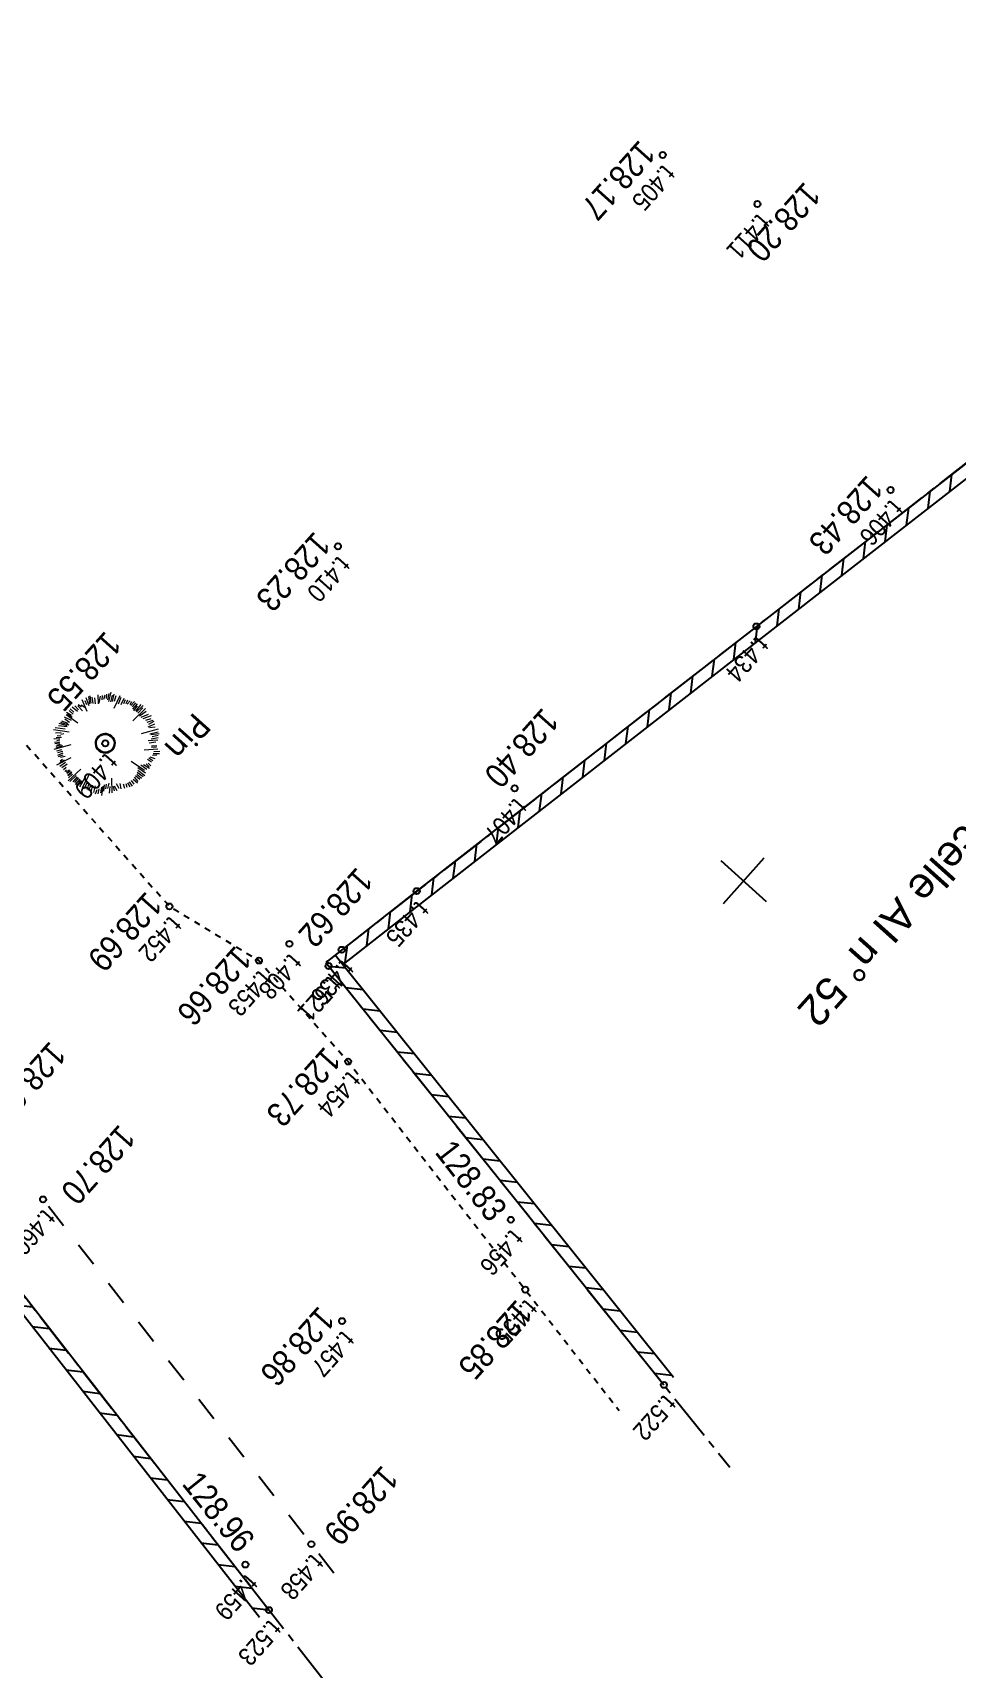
# Model space of a CAD drawing. Header units: metres. Extents: x -2858 to 512, y -1995 to 1252.
# Drawn here: x -2119.74 to -2104.62, y -1630.79 to -1604.01 of the extents above; entities that cross this region are included whole.
import ezdxf
from ezdxf.enums import TextEntityAlignment as Align

# ---------------------------------------------------------------- set-up
doc = ezdxf.new("R2010")
doc.units = ezdxf.units.M
doc.header["$PDMODE"] = 33
doc.header["$PDSIZE"] = 0.1
for name, pattern in [('AXES2', [28.575, 19.05, -3.175, 3.175, -3.175]), ('CACHE', [0.375, 0.25, -0.125]), ('Grille', [0.8, 0.4, -0.4])]:
    doc.linetypes.add(name, pattern=pattern)
for name, color, linetype in [('Calque commun', 7, 'Continuous'), ('Calque19', 7, 'Continuous'), ('Carroyage(2)_Croix', 7, 'Continuous'), ('Chemin', 45, 'CACHE'), ('Lignes Blanches Voirie', 7, 'CACHE'), ('Limites', 1, 'AXES2'), ('Murs', 7, 'Continuous'), ('Murs Hachures', 7, 'Continuous'), ('Points Topo', 7, 'Continuous'), ('Points Topo Altitude', 7, 'Continuous'), ('Points Topo Matricule', 252, 'Continuous'), ('Textes', 7, 'Continuous'), ('Végétation', 102, 'Continuous')]:
    doc.layers.add(name, color=color, linetype=linetype)
doc.styles.add('Pts Topo SPE', font='', dxfattribs={"width": 0.9})
doc.styles.get("Standard").update_dxf_attribs({"font": 'arial.ttf'})
doc.styles.add('Trebuchet MS', font='trebucit.ttf', dxfattribs={"height": 0.405148})
doc.styles.get('Pts Topo SPE').set_extended_font_data('Titillium Web Light')

# ---------------------------------------------------------------- blocks, each defined once
blk = doc.blocks.new('PointTopo_SPE')
at = {"layer": 'Calque commun', "color": 1, "linetype": 'ByBlock', "lineweight": -2}
blk.add_point((0, 0), dxfattribs=at)
blk = doc.blocks.new('Block418')
at = {"layer": 'Calque19', "color": 34, "linetype": 'Continuous', "lineweight": 9, "true_color": 0x994c00, "flags": 128}
for points in [[(-0.161, 0), (-0.161, 0, 1), (0.161, 0), (0.161, 0, 1), (-0.161, 0), (-0.161, 0)], [(0.144, 0), (0.144, 0, -1), (-0.144, 0), (-0.144, 0, -1), (0.144, 0), (0.144, 0)]]:
    blk.add_lwpolyline(points, format="xyb", dxfattribs=at)
blk = doc.blocks.new('SPE34')
at = {"layer": 'Calque19', "color": 102, "linetype": 'Continuous', "lineweight": 9}
for p, q in [((-0.177, 0.812), (-0.155, 0.702)), ((-0.076, 0.814), (-0.054, 0.664)), ((-0.037, 0.835), (-0.024, 0.694)), ((-0.006, 0.825), (0.006, 0.705)), ((0.034, 0.826), (0.035, 0.725)), ((0.064, 0.816), (0.065, 0.726)), ((0.104, 0.817), (0.096, 0.726)), ((0.134, 0.827), (0.135, 0.737)), ((-0.703, 0.552), (-0.601, 0.464)), ((-0.673, 0.563), (-0.592, 0.504)), ((-0.643, 0.583), (-0.552, 0.515)), ((-0.614, 0.604), (-0.502, 0.496)), ((-0.564, 0.605), (-0.482, 0.536)), ((-0.534, 0.655), (-0.473, 0.596)), ((-0.515, 0.666), (-0.453, 0.607)), ((-0.505, 0.706), (-0.342, 0.548)), ((-0.496, 0.756), (-0.425, 0.687)), ((-0.467, 0.777), (-0.395, 0.698)), ((-0.416, 0.758), (-0.365, 0.708)), ((-0.356, 0.779), (-0.325, 0.699)), ((-0.306, 0.77), (-0.295, 0.69)), ((-0.276, 0.77), (-0.265, 0.69)), ((-0.226, 0.801), (-0.225, 0.741)), ((-0.196, 0.792), (-0.195, 0.721)), ((-0.136, 0.793), (-0.124, 0.673)), ((-0.096, 0.773), (-0.061, 0.513)), ((0.184, 0.798), (0.166, 0.728)), ((0.225, 0.799), (0.206, 0.718)), ((0.255, 0.779), (0.236, 0.709)), ((0.296, 0.75), (0.266, 0.699)), ((0.336, 0.731), (0.297, 0.67)), ((0.377, 0.691), (0.328, 0.62)), ((0.528, 0.624), (0.351, 0.46)), ((0.397, 0.661), (0.369, 0.581)), ((0.448, 0.662), (0.419, 0.582)), ((0.478, 0.633), (0.439, 0.572)), ((0.559, 0.594), (0.47, 0.532)), ((-0.799, 0.33), (-0.708, 0.281)), ((-0.798, 0.29), (-0.717, 0.241)), ((-0.794, 0.354), (-0.702, 0.319)), ((-0.77, 0.391), (-0.659, 0.342)), ((-0.752, 0.491), (-0.509, 0.335)), ((-0.741, 0.431), (-0.67, 0.372)), ((-0.712, 0.522), (-0.601, 0.444)), ((0.52, 0.523), (0.441, 0.482)), ((0.551, 0.504), (0.481, 0.462)), ((0.601, 0.504), (0.512, 0.443)), ((0.671, 0.526), (0.542, 0.443)), ((0.651, 0.485), (0.572, 0.434)), ((0.692, 0.466), (0.622, 0.425)), ((0.723, 0.396), (0.624, 0.344)), ((0.744, 0.356), (0.645, 0.305)), ((0.722, 0.436), (0.653, 0.405)), ((0.755, 0.307), (0.675, 0.285)), ((0.755, 0.286), (0.676, 0.245)), ((-0.874, 0.048), (-0.724, 0.04)), ((-0.865, 0.108), (-0.574, 0.093)), ((-0.863, 0.008), (-0.723, 0.02)), ((-0.844, 0.068), (-0.724, 0.07)), ((-0.838, 0.259), (-0.706, 0.191)), ((-0.836, 0.149), (-0.705, 0.121)), ((-0.817, 0.209), (-0.706, 0.151)), ((0.787, 0.207), (0.537, 0.142)), ((0.808, 0.167), (0.658, 0.134)), ((0.776, 0.237), (0.676, 0.205)), ((0.828, 0.127), (0.708, 0.125)), ((0.829, 0.087), (0.709, 0.085)), ((0.81, 0.057), (0.709, 0.055)), ((0.82, 0.027), (0.71, 0.025)), ((0.798, 0.117), (0.718, 0.105)), ((-0.832, -0.042), (-0.712, -0.04)), ((-0.831, -0.102), (-0.741, -0.1)), ((-0.822, -0.072), (-0.742, -0.07)), ((-0.803, -0.021), (-0.703, -0.009)), ((-0.791, -0.131), (-0.741, -0.12)), ((-0.79, -0.161), (-0.72, -0.16)), ((-0.769, -0.201), (-0.71, -0.18)), ((-0.749, -0.231), (-0.679, -0.21)), ((-0.748, -0.261), (-0.639, -0.229)), ((0.787, -0.355), (0.545, -0.259)), ((0.862, -0.043), (0.58, -0.018)), ((0.765, -0.265), (0.665, -0.237)), ((0.851, -0.013), (0.71, -0.005)), ((0.793, -0.114), (0.712, -0.096)), ((0.783, -0.144), (0.713, -0.126)), ((0.774, -0.165), (0.713, -0.146)), ((0.775, -0.225), (0.714, -0.216)), ((0.822, -0.074), (0.732, -0.065)), ((0.802, -0.104), (0.732, -0.085)), ((0.784, -0.185), (0.744, -0.185)), ((-0.737, -0.341), (-0.518, -0.277)), ((-0.727, -0.311), (-0.618, -0.269)), ((-0.696, -0.39), (-0.606, -0.349)), ((-0.695, -0.431), (-0.586, -0.369)), ((-0.684, -0.491), (-0.545, -0.418)), ((-0.665, -0.44), (-0.566, -0.388)), ((-0.644, -0.5), (-0.555, -0.448)), ((-0.613, -0.519), (-0.554, -0.478)), ((-0.583, -0.529), (-0.514, -0.498)), ((-0.553, -0.559), (-0.493, -0.517)), ((-0.522, -0.578), (-0.423, -0.516)), ((-0.511, -0.618), (-0.403, -0.516)), ((0.63, -0.559), (0.387, -0.402)), ((0.59, -0.549), (0.489, -0.491)), ((0.57, -0.57), (0.489, -0.521)), ((0.619, -0.509), (0.548, -0.46)), ((0.629, -0.478), (0.558, -0.429)), ((0.658, -0.448), (0.578, -0.409)), ((0.657, -0.397), (0.596, -0.348)), ((0.668, -0.427), (0.597, -0.388)), ((0.727, -0.346), (0.646, -0.317)), ((0.707, -0.357), (0.657, -0.347)), ((0.776, -0.305), (0.665, -0.277)), ((-0.441, -0.627), (-0.372, -0.556)), ((-0.42, -0.667), (-0.352, -0.585)), ((-0.41, -0.707), (-0.331, -0.615)), ((-0.389, -0.716), (-0.311, -0.625)), ((-0.349, -0.736), (-0.281, -0.614)), ((-0.299, -0.715), (-0.27, -0.654)), ((-0.278, -0.765), (-0.191, -0.572)), ((-0.209, -0.713), (-0.22, -0.643)), ((-0.178, -0.753), (-0.189, -0.693)), ((-0.158, -0.743), (-0.15, -0.632)), ((-0.127, -0.782), (-0.119, -0.692)), ((-0.087, -0.801), (-0.089, -0.691)), ((-0.037, -0.801), (-0.038, -0.72)), ((-0.007, -0.8), (-0.008, -0.71)), ((0.043, -0.809), (0.022, -0.719)), ((0.053, -0.779), (0.041, -0.689)), ((0.073, -0.789), (0.049, -0.558)), ((0.123, -0.788), (0.091, -0.668)), ((0.143, -0.757), (0.131, -0.667)), ((0.203, -0.777), (0.161, -0.677)), ((0.233, -0.776), (0.171, -0.647)), ((0.264, -0.786), (0.201, -0.666)), ((0.293, -0.765), (0.211, -0.646)), ((0.394, -0.783), (0.25, -0.565)), ((0.354, -0.784), (0.261, -0.645)), ((0.371, -0.643), (0.331, -0.614)), ((0.413, -0.723), (0.351, -0.654)), ((0.432, -0.672), (0.391, -0.623)), ((0.462, -0.662), (0.401, -0.603)), ((0.502, -0.681), (0.441, -0.602)), ((0.491, -0.621), (0.451, -0.592)), ((0.541, -0.63), (0.48, -0.571)), ((0.551, -0.61), (0.49, -0.561)), ((0.55, -0.57), (0.5, -0.541))]:
    blk.add_line(p, q, dxfattribs=at)
at = {"layer": 'Calque19', "color": 34, "linetype": 'Continuous', "lineweight": 9}
for radius in [0.161, 0.144]:
    blk.add_arc((0, 0), radius, 0, 359.9994, dxfattribs=at)
at = {"layer": 'Calque19', "color": 34, "linetype": 'ByBlock', "lineweight": -2, "true_color": 0x994c00}
blk.add_blockref('Block418', (0, 0), dxfattribs=at)
at = {"layer": 'Calque19', "color": 102, "linetype": 'ByBlock', "lineweight": -2, "style": 'Trebuchet MS'}
blk.add_text('Pin', height=0.4051, dxfattribs=at).set_placement((-1.368, 0.613), align=Align.BOTTOM_LEFT)

msp = doc.modelspace()

# ---------------------------------------------------------------- hatches: boundary and pattern name
at = {"layer": 'Murs Hachures', "linetype": 'Continuous'}
h = msp.add_hatch(dxfattribs=at)
h.set_pattern_fill('ANSI31', color=256, scale=0.1, angle=218.0957, style=0)
h.set_pattern_definition([(263.0957, (-2085.2701, -1595.96068), (0.3151976, -0.0381673), [])])
h.paths.add_polyline_path([(-2085.27, -1595.961), (-2090.021, -1599.685), (-2094.91, -1603.53), (-2100.088, -1607.628), (-2103.851, -1610.569), (-2107.907, -1613.726), (-2113.465, -1618.055), (-2114.796, -1619.098), (-2114.671, -1619.255), (-2113.342, -1618.213), (-2107.784, -1613.884), (-2103.728, -1610.727), (-2099.965, -1607.786), (-2094.786, -1603.687), (-2089.898, -1599.843), (-2085.147, -1596.118)])
h = msp.add_hatch(dxfattribs=at)
h.set_pattern_fill('ANSI31', color=256, scale=0.1, angle=-51.3289, style=0)
h.set_pattern_definition([(353.671, (-2114.90554, -1619.28145), (0.035, 0.315565), [])])
h.paths.add_polyline_path([(-2114.953, -1619.222), (-2109.421, -1626.134), (-2109.265, -1626.009), (-2114.796, -1619.098)])
h = msp.add_hatch(dxfattribs=at)
h.set_pattern_fill('ANSI31', color=256, scale=0.1, angle=227.3905, style=0)
h.set_pattern_definition([(172.9694, (-2131.05452, -1613.22743), (-0.0388617, -0.3151127), [])])
h.paths.add_polyline_path([(-2115.881, -1629.818), (-2120.666, -1623.686), (-2120.701, -1623.966), (-2116.038, -1629.941)])

# ---------------------------------------------------------------- linework, layer by layer
at = {"layer": 'Carroyage(2)_Croix'}
for p, q in [((-2108.49, -1617.556), (-2107.745, -1618.223)), ((-2107.784, -1617.517), (-2108.451, -1618.262))]:
    msp.add_line(p, q, dxfattribs=at)
at = {"layer": 'Chemin', "color": 45, "ltscale": 0.1, "flags": 128}
msp.add_lwpolyline([(-2122.619, -1612.253), (-2120.026, -1615.464), (-2117.508, -1618.306), (-2116.045, -1619.192), (-2114.585, -1620.844), (-2110.154, -1626.553)], dxfattribs=at)
at = {"layer": 'Lignes Blanches Voirie', "linetype": 'Grille', "flags": 128}
msp.add_lwpolyline([(-2114.82, -1629.213), (-2119.575, -1623.1)], dxfattribs=at)
at = {"layer": 'Limites', "ltscale": 0.04, "flags": 128}
for points in [[(-2017.682, -1543.566), (-2023.488, -1548.085), (-2040.019, -1561.024), (-2046.489, -1566.109), (-2051.438, -1569.923), (-2056.379, -1573.703), (-2070.136, -1584.235), (-2085.27, -1595.961), (-2094.91, -1603.53), (-2100.088, -1607.628), (-2107.907, -1613.726), (-2114.953, -1619.222)], [(-2114.953, -1619.222), (-2108.344, -1627.48)], [(-2114.235, -1631.927), (-2120.666, -1623.686), (-2129.026, -1630.21)]]:
    msp.add_lwpolyline(points, dxfattribs=at)
at = {"layer": 'Murs', "flags": 128}
for points in [[(-2085.27, -1595.961), (-2090.021, -1599.685), (-2094.91, -1603.53), (-2100.088, -1607.628), (-2103.851, -1610.569), (-2107.907, -1613.726), (-2113.465, -1618.055), (-2114.953, -1619.222)], [(-2085.147, -1596.118), (-2089.898, -1599.843), (-2094.786, -1603.687), (-2099.965, -1607.786), (-2103.728, -1610.727), (-2107.784, -1613.884), (-2113.342, -1618.213), (-2114.671, -1619.255)], [(-2114.953, -1619.222), (-2109.421, -1626.134)], [(-2114.796, -1619.098), (-2109.265, -1626.009)], [(-2115.881, -1629.818), (-2120.666, -1623.686)], [(-2116.038, -1629.941), (-2120.701, -1623.966)]]:
    msp.add_lwpolyline(points, dxfattribs=at)

# ---------------------------------------------------------------- block references
at = {"layer": 'Points Topo'}
ref = msp.add_blockref('PointTopo_SPE', (-2109.439, -1606.012, 128.166), dxfattribs=dict(at, rotation=228.1617603435354))
ref.add_attrib('MAT', 't.405', (-2109.431, -1606.153, 128.166), dxfattribs={"layer": 'Points Topo Matricule', "height": 0.3, "rotation": 228.1618, "style": 'Pts Topo SPE', "width": 0.9})
ref.add_attrib('ALT', '128.17', dxfattribs={"layer": 'Points Topo Altitude', "height": 0.4, "rotation": 228.1618, "style": 'Pts Topo SPE', "width": 0.9}).set_placement((-2109.523, -1606.016, 128.166), align=Align.TOP_LEFT)
ref = msp.add_blockref('PointTopo_SPE', (-2107.889, -1606.815, 128.196), dxfattribs=dict(at, rotation=228.1617603435354))
ref.add_attrib('MAT', 't.411', (-2107.881, -1606.956, 128.196), dxfattribs={"layer": 'Points Topo Matricule', "height": 0.3, "rotation": 228.1618, "style": 'Pts Topo SPE', "width": 0.9})
ref.add_attrib('ALT', '128.20', dxfattribs={"layer": 'Points Topo Altitude', "height": 0.4, "rotation": 228.1618, "style": 'Pts Topo SPE', "width": 0.9}).set_placement((-2106.821, -1606.7, 128.196), align=Align.TOP_LEFT)
ref = msp.add_blockref('PointTopo_SPE', (-2105.713, -1611.493, 128.431), dxfattribs=dict(at, rotation=228.1617603435354))
ref.add_attrib('MAT', 't.406', (-2105.706, -1611.634, 128.431), dxfattribs={"layer": 'Points Topo Matricule', "height": 0.3, "rotation": 228.1618, "style": 'Pts Topo SPE', "width": 0.9})
ref.add_attrib('ALT', '128.43', dxfattribs={"layer": 'Points Topo Altitude', "height": 0.4, "rotation": 228.1618, "style": 'Pts Topo SPE', "width": 0.9}).set_placement((-2105.798, -1611.498, 128.431), align=Align.TOP_LEFT)
ref = msp.add_blockref('PointTopo_SPE', (-2114.753, -1612.415, 128.232), dxfattribs=dict(at, rotation=228.1617603435354))
ref.add_attrib('MAT', 't.410', (-2114.745, -1612.556, 128.232), dxfattribs={"layer": 'Points Topo Matricule', "height": 0.3, "rotation": 228.1618, "style": 'Pts Topo SPE', "width": 0.9})
ref.add_attrib('ALT', '128.23', dxfattribs={"layer": 'Points Topo Altitude', "height": 0.4, "rotation": 228.1618, "style": 'Pts Topo SPE', "width": 0.9}).set_placement((-2114.838, -1612.42, 128.232), align=Align.TOP_LEFT)
ref = msp.add_blockref('PointTopo_SPE', (-2107.907, -1613.726), dxfattribs=dict(at, rotation=228.1617603435354))
ref.add_attrib('MAT', 't.434', (-2107.899, -1613.867), dxfattribs={"layer": 'Points Topo Matricule', "height": 0.3, "rotation": 228.1618, "style": 'Pts Topo SPE', "width": 0.9})
ref = msp.add_blockref('PointTopo_SPE', (-2118.559, -1615.638, 128.552), dxfattribs=dict(at, rotation=228.1617603435354))
ref.add_attrib('MAT', 't.409', (-2118.551, -1615.78, 128.552), dxfattribs={"layer": 'Points Topo Matricule', "height": 0.3, "rotation": 228.1618, "style": 'Pts Topo SPE', "width": 0.9})
ref.add_attrib('ALT', '128.55', dxfattribs={"layer": 'Points Topo Altitude', "height": 0.4, "rotation": 228.1618, "style": 'Pts Topo SPE', "width": 0.9}).set_placement((-2118.261, -1614.051, 128.552), align=Align.TOP_LEFT)
ref = msp.add_blockref('PointTopo_SPE', (-2111.863, -1616.375, 128.4), dxfattribs=dict(at, rotation=228.1617603435354))
ref.add_attrib('MAT', 't.407', (-2111.855, -1616.516, 128.4), dxfattribs={"layer": 'Points Topo Matricule', "height": 0.3, "rotation": 228.1618, "style": 'Pts Topo SPE', "width": 0.9})
ref.add_attrib('ALT', '128.40', dxfattribs={"layer": 'Points Topo Altitude', "height": 0.4, "rotation": 228.1618, "style": 'Pts Topo SPE', "width": 0.9}).set_placement((-2111.105, -1615.304, 128.4), align=Align.TOP_LEFT)
ref = msp.add_blockref('PointTopo_SPE', (-2115.546, -1618.918, 128.617), dxfattribs=dict(at, rotation=228.1617603435354))
ref.add_attrib('MAT', 't.408', (-2115.538, -1619.059, 128.617), dxfattribs={"layer": 'Points Topo Matricule', "height": 0.3, "rotation": 228.1618, "style": 'Pts Topo SPE', "width": 0.9})
ref.add_attrib('ALT', '128.62', dxfattribs={"layer": 'Points Topo Altitude', "height": 0.4, "rotation": 228.1618, "style": 'Pts Topo SPE', "width": 0.9}).set_placement((-2114.145, -1617.913, 128.617), align=Align.TOP_LEFT)
ref = msp.add_blockref('PointTopo_SPE', (-2117.508, -1618.306, 128.691), dxfattribs=dict(at, rotation=228.1617603435354))
ref.add_attrib('MAT', 't.452', (-2117.5, -1618.447, 128.691), dxfattribs={"layer": 'Points Topo Matricule', "height": 0.3, "rotation": 228.1618, "style": 'Pts Topo SPE', "width": 0.9})
ref.add_attrib('ALT', '128.69', dxfattribs={"layer": 'Points Topo Altitude', "height": 0.4, "rotation": 228.1618, "style": 'Pts Topo SPE', "width": 0.9}).set_placement((-2117.592, -1618.31, 128.691), align=Align.TOP_LEFT)
ref = msp.add_blockref('PointTopo_SPE', (-2113.465, -1618.055), dxfattribs=dict(at, rotation=228.1617603435354))
ref.add_attrib('MAT', 't.435', (-2113.457, -1618.197), dxfattribs={"layer": 'Points Topo Matricule', "height": 0.3, "rotation": 228.1618, "style": 'Pts Topo SPE', "width": 0.9})
ref = msp.add_blockref('PointTopo_SPE', (-2116.045, -1619.192, 128.656), dxfattribs=dict(at, rotation=228.1617603435354))
ref.add_attrib('MAT', 't.453', (-2116.037, -1619.333, 128.656), dxfattribs={"layer": 'Points Topo Matricule', "height": 0.3, "rotation": 228.1618, "style": 'Pts Topo SPE', "width": 0.9})
ref.add_attrib('ALT', '128.66', dxfattribs={"layer": 'Points Topo Altitude', "height": 0.4, "rotation": 228.1618, "style": 'Pts Topo SPE', "width": 0.9}).set_placement((-2116.13, -1619.196, 128.656), align=Align.TOP_LEFT)
ref = msp.add_blockref('PointTopo_SPE', (-2114.691, -1619.016), dxfattribs=dict(at, rotation=228.1617603435354))
ref.add_attrib('MAT', 't.436', (-2114.683, -1619.157), dxfattribs={"layer": 'Points Topo Matricule', "height": 0.3, "rotation": 228.1618, "style": 'Pts Topo SPE', "width": 0.9})
ref = msp.add_blockref('PointTopo_SPE', (-2114.906, -1619.281), dxfattribs=dict(at, rotation=228.1617603435354))
ref.add_attrib('MAT', 't.521', (-2114.898, -1619.423), dxfattribs={"layer": 'Points Topo Matricule', "height": 0.3, "rotation": 228.1618, "style": 'Pts Topo SPE', "width": 0.9})
ref = msp.add_blockref('PointTopo_SPE', (-2120.535, -1621.818, 128.67), dxfattribs=dict(at, rotation=228.1617603435354))
ref.add_attrib('MAT', 't.465', (-2120.527, -1621.959, 128.67), dxfattribs={"layer": 'Points Topo Matricule', "height": 0.3, "rotation": 228.1618, "style": 'Pts Topo SPE', "width": 0.9})
ref.add_attrib('ALT', '128.67', dxfattribs={"layer": 'Points Topo Altitude', "height": 0.4, "rotation": 228.1618, "style": 'Pts Topo SPE', "width": 0.9}).set_placement((-2119.165, -1620.761, 128.67), align=Align.TOP_LEFT)
ref = msp.add_blockref('PointTopo_SPE', (-2114.585, -1620.844, 128.73), dxfattribs=dict(at, rotation=228.1617603435354))
ref.add_attrib('MAT', 't.454', (-2114.577, -1620.985, 128.73), dxfattribs={"layer": 'Points Topo Matricule', "height": 0.3, "rotation": 228.1618, "style": 'Pts Topo SPE', "width": 0.9})
ref.add_attrib('ALT', '128.73', dxfattribs={"layer": 'Points Topo Altitude', "height": 0.4, "rotation": 228.1618, "style": 'Pts Topo SPE', "width": 0.9}).set_placement((-2114.67, -1620.849, 128.73), align=Align.TOP_LEFT)
ref = msp.add_blockref('PointTopo_SPE', (-2119.575, -1623.1, 128.701), dxfattribs=dict(at, rotation=228.1617603435354))
ref.add_attrib('MAT', 't.460', (-2119.567, -1623.242, 128.701), dxfattribs={"layer": 'Points Topo Matricule', "height": 0.3, "rotation": 228.1618, "style": 'Pts Topo SPE', "width": 0.9})
ref.add_attrib('ALT', '128.70', dxfattribs={"layer": 'Points Topo Altitude', "height": 0.4, "rotation": 228.1618, "style": 'Pts Topo SPE', "width": 0.9}).set_placement((-2118.031, -1622.122, 128.701), align=Align.TOP_LEFT)
ref = msp.add_blockref('PointTopo_SPE', (-2111.924, -1623.433, 128.829), dxfattribs=dict(at, rotation=307.841757595275))
ref.add_attrib('MAT', 't.456', (-2111.916, -1623.574, 128.829), dxfattribs={"layer": 'Points Topo Matricule', "height": 0.3, "rotation": 228.1618, "style": 'Pts Topo SPE', "width": 0.9})
ref.add_attrib('ALT', '128.83', dxfattribs={"layer": 'Points Topo Altitude', "height": 0.4, "rotation": 307.8418, "style": 'Pts Topo SPE', "width": 0.9}).set_placement((-2112.864, -1622.086, 128.829), align=Align.TOP_LEFT)
ref = msp.add_blockref('PointTopo_SPE', (-2111.688, -1624.576, 128.847), dxfattribs=dict(at, rotation=228.1617603435354))
ref.add_attrib('MAT', 't.455', (-2111.681, -1624.718, 128.847), dxfattribs={"layer": 'Points Topo Matricule', "height": 0.3, "rotation": 228.1618, "style": 'Pts Topo SPE', "width": 0.9})
ref.add_attrib('ALT', '128.85', dxfattribs={"layer": 'Points Topo Altitude', "height": 0.4, "rotation": 228.1618, "style": 'Pts Topo SPE', "width": 0.9}).set_placement((-2111.532, -1624.985, 128.847), align=Align.TOP_LEFT)
ref = msp.add_blockref('PointTopo_SPE', (-2114.684, -1625.09, 128.86), dxfattribs=dict(at, rotation=228.1617603435354))
ref.add_attrib('MAT', 't.457', (-2114.676, -1625.231, 128.86), dxfattribs={"layer": 'Points Topo Matricule', "height": 0.3, "rotation": 228.1618, "style": 'Pts Topo SPE', "width": 0.9})
ref.add_attrib('ALT', '128.86', dxfattribs={"layer": 'Points Topo Altitude', "height": 0.4, "rotation": 228.1618, "style": 'Pts Topo SPE', "width": 0.9}).set_placement((-2114.768, -1625.094, 128.86), align=Align.TOP_LEFT)
ref = msp.add_blockref('PointTopo_SPE', (-2109.421, -1626.134), dxfattribs=dict(at, rotation=228.1617603435354))
ref.add_attrib('MAT', 't.522', (-2109.413, -1626.276), dxfattribs={"layer": 'Points Topo Matricule', "height": 0.3, "rotation": 228.1618, "style": 'Pts Topo SPE', "width": 0.9})
ref = msp.add_blockref('PointTopo_SPE', (-2116.265, -1629.074, 128.964), dxfattribs=dict(at, rotation=308.674676479263))
ref.add_attrib('MAT', 't.459', (-2116.257, -1629.215, 128.964), dxfattribs={"layer": 'Points Topo Matricule', "height": 0.3, "rotation": 228.1618, "style": 'Pts Topo SPE', "width": 0.9})
ref.add_attrib('ALT', '128.96', dxfattribs={"layer": 'Points Topo Altitude', "height": 0.4, "rotation": 308.6747, "style": 'Pts Topo SPE', "width": 0.9}).set_placement((-2117.006, -1627.508, 128.964), align=Align.TOP_LEFT)
ref = msp.add_blockref('PointTopo_SPE', (-2115.188, -1628.74, 128.985), dxfattribs=dict(at, rotation=228.1617603435354))
ref.add_attrib('MAT', 't.458', (-2115.18, -1628.882, 128.985), dxfattribs={"layer": 'Points Topo Matricule', "height": 0.3, "rotation": 228.1618, "style": 'Pts Topo SPE', "width": 0.9})
ref.add_attrib('ALT', '128.99', dxfattribs={"layer": 'Points Topo Altitude', "height": 0.4, "rotation": 228.1618, "style": 'Pts Topo SPE', "width": 0.9}).set_placement((-2113.729, -1627.698, 128.985), align=Align.TOP_LEFT)
ref = msp.add_blockref('PointTopo_SPE', (-2115.881, -1629.818), dxfattribs=dict(at, rotation=228.1617603435354))
ref.add_attrib('MAT', 't.523', (-2115.873, -1629.959), dxfattribs={"layer": 'Points Topo Matricule', "height": 0.3, "rotation": 228.1618, "style": 'Pts Topo SPE', "width": 0.9})
at = {"layer": 'Végétation', "color": 7, "rotation": 228.1617603435354}
msp.add_blockref('SPE34', (-2118.559, -1615.638), dxfattribs=at)

# ---------------------------------------------------------------- texts
at = {"layer": 'Textes', "insert": (-2103.13, -1616.116), "char_height": 0.5, "attachment_point": 1, "rotation": 228.1618}
msp.add_mtext_dynamic_manual_height_columns('\\pi0.43304;Parcelle AI n° 52', width=5.61128, gutter_width=2, heights=[0], dxfattribs=at)

doc.saveas('drawing.dxf')
